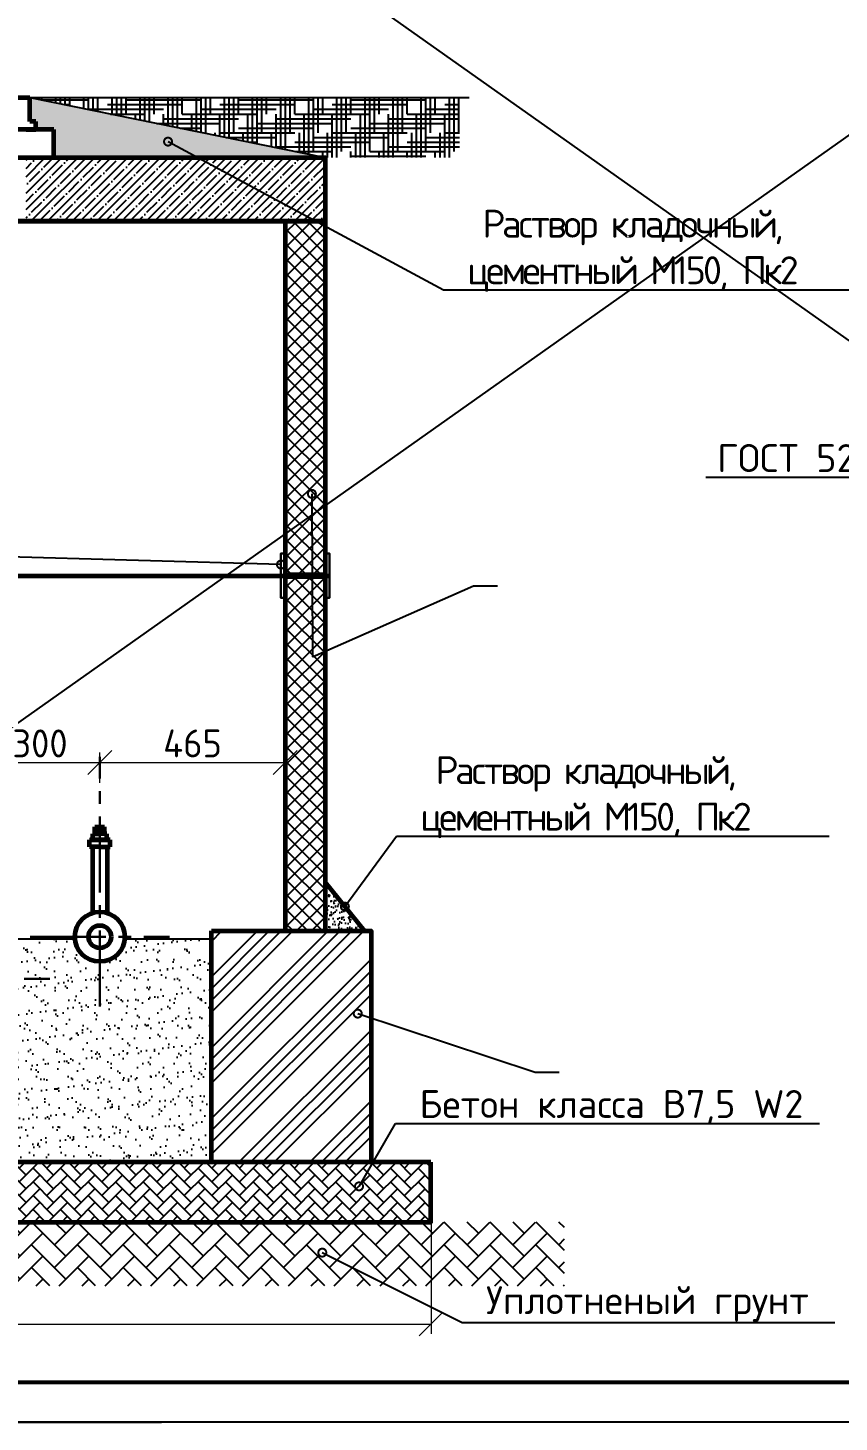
# Model space of a CAD drawing. Header units: metres. Extents: x -18 to 14983, y 1157 to 3877.
# Drawn here: x 8899.3 to 9001, y 2825.6 to 3000.4 of the extents above; entities that cross this region are included whole.
import ezdxf
from ezdxf import colors
from ezdxf.entities.mleader import LeaderData, LeaderLine
from ezdxf.enums import TextEntityAlignment as Align
from ezdxf.math import Vec2, Vec3

# ---------------------------------------------------------------- set-up
doc = ezdxf.new("R2010")
doc.units = ezdxf.units.M
doc.linetypes.add('осевая2', pattern=[28.575, 19.05, -3.175, 3.175, -3.175])
for name, color, linetype, lineweight in [('2 Рамка обычные', 1, 'Continuous', 60), ('Осевая', 2, 'осевая2', 30), ('Размер 3.5', 250, 'Continuous', 35), ('Размеры на чертеже', 250, 'Continuous', 25), ('Тонкие', 5, 'Continuous', 30)]:
    doc.layers.add(name, color=color, linetype=linetype, lineweight=lineweight)
doc.layers.add('Штриховка', color=7, linetype='Continuous')
doc.styles.add('-ISOCPEUR-', font='isocpeur.ttf')
doc.styles.add('GOST', font='GOST_Common.ttf')
doc.dimstyles.new('М 1 к 20', dxfattribs={"dimtxt": 3.5, "dimasz": 3, "dimexe": 1.25, "dimexo": 0, "dimtad": 1, "dimdec": 0, "dimlfac": 20, "dimzin": 0, "dimdsep": 46, "dimtxsty": 'GOST', "dimblk": 'OBLIQUE', "dimcen": 5, "dimadec": 8, "dimazin": 0, "dimtfac": 1, "dimtdec": 0, "dimtmove": 0, "dimatfit": 3, "dimldrblk": 'NONE', "dimfxl": 1.25, "dimtolj": 1, "dimtzin": 0, "dimlwd": 20, "dimlwe": 20, "dimarcsym": 1})

# ---------------------------------------------------------------- blocks, each defined once
blk = doc.blocks.new('*U425')
blk.add_lwpolyline([(0, 0), (420, 0), (420, -297), (0, -297)], close=True)
at = {"const_width": 0.5}
blk.add_lwpolyline([(20, -5), (415, -5), (415, -292), (20, -292)], close=True, dxfattribs=at)
at = {"style": 'GOST'}
blk.add_attdef('РАЗРАБОТАЛ', text='', height=2.5, dxfattribs=at).set_placement((250.5, -264.22), align=Align.MIDDLE_LEFT)
blk.add_attdef('ПРОВЕРИЛ', (250.75, -270.73), '', height=2.5, dxfattribs=at)
at = {"style": 'GOST', "flags": 8}
for tag, p in [('ЛИСТ', (387.6, -271.87)), ('ЛИСТОВ', (405.3, -271.86)), ('ФОРМАТ', (380.97, -294.75))]:
    blk.add_attdef(tag, text='', height=3, dxfattribs=at).set_placement(p, align=Align.MIDDLE_CENTER)
blk.add_attdef('ИМЯ_ЧЕРТЕЖА_001', (321.53, -284.99), '', height=3, dxfattribs=at)
blk = doc.blocks.new('_Oblique')
at = {"color": 0, "linetype": 'ByBlock', "lineweight": -2}
blk.add_line((-0.5, -0.5), (0.5, 0.5), dxfattribs=at)
blk = doc.blocks.new('*D150')
at = {"color": 0, "lineweight": 20, "transparency": 16777216}
for p, q in [((8813.34, 2850.68), (8813.34, 2836.64)), ((8949.88, 2850.68), (8949.88, 2836.64)), ((8813.34, 2837.89), (8949.88, 2837.89))]:
    blk.add_line(p, q, dxfattribs=at)
at = {"layer": 'Defpoints', "color": 0, "transparency": 16777216}
for p in [(8813.34, 2850.68), (8949.88, 2850.68), (8949.88, 2837.89)]:
    blk.add_point(p, dxfattribs=at)
at = {"color": 0, "lineweight": 20, "transparency": 16777216, "xscale": 3, "yscale": 3, "zscale": 3, "rotation": 180}
blk.add_blockref('_Oblique', (8813.34, 2837.89), dxfattribs=at)
at = {"color": 0, "lineweight": 20, "transparency": 16777216, "xscale": 3, "yscale": 3, "zscale": 3}
blk.add_blockref('_Oblique', (8949.88, 2837.89), dxfattribs=at)
at = {"color": 0, "transparency": 16777216, "insert": (8881.61, 2840.26), "char_height": 3.5, "attachment_point": 5, "style": 'GOST'}
blk.add_mtext('\\A1;2730', dxfattribs=at)
blk = doc.blocks.new('_None')
blk = doc.blocks.new('_DotSmall')
at = {"color": 0, "linetype": 'ByBlock', "const_width": 0.5}
blk.add_lwpolyline([(-0.0625, 0, 1), (0.0625, 0, 1)], format="xyb", close=True, dxfattribs=at)
blk = doc.blocks.new('*D154')
at = {"color": 0, "lineweight": 20, "transparency": 16777216}
for p, q in [((8893.36, 2903.75), (8893.36, 2909.57)), ((8908.36, 2905.75), (8908.36, 2909.57)), ((8893.36, 2908.32), (8908.36, 2908.32))]:
    blk.add_line(p, q, dxfattribs=at)
at = {"layer": 'Defpoints', "color": 0, "transparency": 16777216}
for p in [(8908.36, 2908.32), (8908.36, 2905.75), (8893.36, 2903.75)]:
    blk.add_point(p, dxfattribs=at)
at = {"color": 0, "lineweight": 20, "transparency": 16777216, "xscale": 3, "yscale": 3, "zscale": 3, "rotation": 180}
blk.add_blockref('_Oblique', (8893.36, 2908.32), dxfattribs=at)
at = {"color": 0, "lineweight": 20, "transparency": 16777216, "xscale": 3, "yscale": 3, "zscale": 3}
blk.add_blockref('_Oblique', (8908.36, 2908.32), dxfattribs=at)
at = {"color": 0, "transparency": 16777216, "insert": (8900.86, 2910.7), "char_height": 3.5, "attachment_point": 5, "style": 'GOST'}
blk.add_mtext('\\A1;300', dxfattribs=at)
blk = doc.blocks.new('*D155')
at = {"color": 0, "lineweight": 20, "transparency": 16777216}
for p, q in [((8908.36, 2905.75), (8908.36, 2909.57)), ((8931.61, 2900.26), (8931.61, 2909.57)), ((8908.36, 2908.32), (8931.61, 2908.32))]:
    blk.add_line(p, q, dxfattribs=at)
at = {"layer": 'Defpoints', "color": 0, "transparency": 16777216}
for p in [(8931.61, 2908.32), (8908.36, 2905.75), (8931.61, 2900.26)]:
    blk.add_point(p, dxfattribs=at)
at = {"color": 0, "lineweight": 20, "transparency": 16777216, "xscale": 3, "yscale": 3, "zscale": 3, "rotation": 180}
blk.add_blockref('_Oblique', (8908.36, 2908.32), dxfattribs=at)
at = {"color": 0, "lineweight": 20, "transparency": 16777216, "xscale": 3, "yscale": 3, "zscale": 3}
blk.add_blockref('_Oblique', (8931.61, 2908.32), dxfattribs=at)
at = {"color": 0, "transparency": 16777216, "insert": (8919.98, 2910.7), "char_height": 3.5, "attachment_point": 5, "style": 'GOST'}
blk.add_mtext('\\A1;465', dxfattribs=at)

msp = doc.modelspace()

# ---------------------------------------------------------------- hatches: boundary and pattern name
h = msp.add_hatch()
h.set_pattern_fill('AR-CONC', scale=0.0082)
h.set_pattern_definition([(50, (0, 5.7629), (1.49391429, -0.1307005), [0.15621, -1.71831]), (355, (0, 5.7629), (-0.28899606, 1.56666613), [0.124968, -1.3746528]), (100.451445, (0.1245, 5.752), (1.20491823, 1.43596557), [0.13275807, -1.46034]), (46.1842, (0, 6.1794), (2.22284814, -0.3447471), [0.234315, -2.577465]), (96.635558, (0.1852, 6.1507), (1.9467139, 2.0288942), [0.1991372, -2.190512]), (351.18415, (0, 6.1794), (1.9467139, 2.0288942), [0.18745173, -2.0619698]), (21, (0.2083, 6.0753), (1.24323801, -0.83857463), [0.15621, -1.71831]), (326, (0.2083, 6.0753), (0.50677663, 1.51034132), [0.124968, -1.374648]), (71.451445, (0.3119, 6.0054), (1.75001464, 0.6717667), [0.13275807, -1.4603375]), (37.5, (0, 5.76286), (0.025326547, 0.69335132), [0, -1.3579856, 0, -1.395476, 0, -1.379855]), (7.5, (0, 5.76286), (0.54792123, 0.821480714), [0, -0.7956296, 0, -1.3267436, 0, -0.525907]), (327.5, (-0.46446, 5.76286), (1.11184288, -0.0469757), [0, -0.5207, 0, -1.624584, 0, -2.155698]), (317.5, (-0.6727, 5.7629), (1.21465929, 0.20849723), [0, -0.67691, 0, -1.0788904, 0, -1.530858])])
h.paths.add_polyline_path([(8902.6087, 2987.6822), (8900.3587, 2987.6822), (8900.3587, 2988.6822), (8899.5763, 2988.6822), (8899.5763, 2991.6822), (8936.6087, 2984.1822), (8902.6087, 2984.1822)])
h = msp.add_hatch()
h.set_pattern_fill('HOUND', scale=0.37)
h.set_pattern_definition([(0, (0, 5.76286), (2.3495, 0.587375), [9.398, -4.699]), (90, (0, 5.76286), (-0.587375, -2.3495), [9.398, -4.699])])
h.paths.add_polyline_path([(8899.5763, 2991.6822), (8953.4634, 2991.6822), (8953.4634, 2984.1822), (8936.6087, 2984.1822)])
h = msp.add_hatch()
h.set_pattern_fill('ANSI35', scale=0.23)
h.set_pattern_definition([(45, (2408.0694, 1761.7788), (-1.03272945, 1.03272945), []), (45, (2409.1021, 1761.7788), (-1.03272945, 1.03272945), [1.825625, -0.365125, 0, -0.365125])])
h.paths.add_polyline_path([(8864.1087, 2984.1822), (8860.6087, 2984.1822), (8826.6087, 2984.1822), (8826.6087, 2976.1822), (8864.1087, 2976.1822)])
h.paths.add_polyline_path([(8936.6087, 2984.1822), (8899.1087, 2984.1822), (8899.1087, 2976.1822), (8936.6087, 2976.1822)])
h = msp.add_hatch()
h.set_pattern_fill('ANSI37', scale=0.4125)
h.set_pattern_definition([(45, (2495.5639, 1791.4425), (-0.9260889, 0.9260889), []), (135, (2495.5639, 1791.4425), (-0.9260889, -0.9260889), [])])
h.paths.add_polyline_path([(8826.6087, 2931.6822), (8831.6087, 2931.6822), (8831.6087, 2976.1822), (8826.6087, 2976.1822)])
h.paths.add_polyline_path([(8931.6087, 2931.6822), (8936.6087, 2931.6822), (8936.6087, 2976.1822), (8931.6087, 2976.1822)])
h = msp.add_hatch()
h.set_pattern_fill('ANSI37', scale=0.4125)
h.set_pattern_definition([(45, (2495.5639, 1746.9425), (-0.9260889, 0.9260889), []), (135, (2495.5639, 1746.9425), (-0.9260889, -0.9260889), [])])
h.paths.add_polyline_path([(8826.6087, 2887.1822), (8831.6087, 2887.1822), (8831.6087, 2931.6822), (8826.6087, 2931.6822)])
h.paths.add_polyline_path([(8931.6087, 2887.1822), (8936.6087, 2887.1822), (8936.6087, 2931.6822), (8931.6087, 2931.6822)])
h = msp.add_hatch()
h.set_pattern_fill('AR-CONC', scale=0.0082)
h.set_pattern_definition([(50, (4266.4328, 860.4806), (1.4939143, -0.1307005), [0.15621, -1.71831]), (355, (4266.4328, 860.4806), (-0.28899606, 1.56666613), [0.124968, -1.3746528]), (100.451445, (4266.5573, 860.4697), (1.20491823, 1.43596557), [0.13275807, -1.46034]), (46.1842, (4266.4328, 860.8971), (2.22284814, -0.3447471), [0.234315, -2.577465]), (96.63556, (4266.618, 860.8684), (1.9467139, 2.0288942), [0.1991372, -2.190512]), (351.18415, (4266.4328, 860.8971), (1.9467139, 2.0288942), [0.1874517, -2.0619698]), (21, (4266.6411, 860.793), (1.243238, -0.83857463), [0.15621, -1.71831]), (326, (4266.6411, 860.793), (0.50677663, 1.5103413), [0.124968, -1.374648]), (71.451445, (4266.7447, 860.7231), (1.75001464, 0.6717667), [0.13275807, -1.4603375]), (37.5, (4266.4328, 860.4806), (0.025326547, 0.69335132), [0, -1.3579856, 0, -1.395476, 0, -1.379855]), (7.5, (4266.4328, 860.4806), (0.54792123, 0.82148071), [0, -0.7956296, 0, -1.3267436, 0, -0.525907]), (327.5, (4265.96836, 860.4806), (1.11184288, -0.0469757), [0, -0.5207, 0, -1.624584, 0, -2.155698]), (317.5, (4265.7601, 860.4806), (1.21465929, 0.20849723), [0, -0.67691, 0, -1.0788904, 0, -1.530858])])
h.paths.add_polyline_path([(8936.6087, 2893.2811), (8936.6087, 2887.1822), (8941.554, 2887.1822)])
h = msp.add_hatch()
h.set_pattern_fill('ANSI34', scale=0.33)
h.set_pattern_definition([(45, (-236.5986, -71.9964), (-4.4452268, 4.4452268), []), (45, (-235.117, -71.9964), (-4.4452268, 4.4452268), []), (45, (-233.635, -71.9964), (-4.4452268, 4.4452268), []), (45, (-232.1533, -71.9964), (-4.4452268, 4.4452268), [])])
h.paths.add_polyline_path([(8840.8587, 2887.1822), (8820.8587, 2887.1822), (8820.8587, 2858.1822), (8840.8587, 2858.1822)])
h.paths.add_polyline_path([(8942.3587, 2887.1822), (8922.3587, 2887.1822), (8922.3587, 2858.1822), (8942.3587, 2858.1822)])
h = msp.add_hatch()
h.set_pattern_fill('AR-HBONE', scale=0.012)
h.set_pattern_definition([(45, (-236.5986, -71.9964), (0, 1.72420918), [3.6576, -1.2192]), (135, (-235.7365, -71.1343), (2e-16, 1.72420918), [3.6576, -1.2192])])
h.paths.add_polyline_path([(8949.8773, 2850.6822), (8949.8773, 2858.1822), (8813.3401, 2858.1822), (8813.3401, 2850.6822)])
h = msp.add_hatch()
h.set_pattern_fill('AR-HBONE', scale=0.02)
h.set_pattern_definition([(45, (0, 5.7629), (0, 2.87368196), [6.096, -2.032]), (135, (1.4368, 7.1997), (3e-16, 2.87368196), [6.096, -2.032])])
h.paths.add_polyline_path([(8966.6087, 2850.6822), (8796.6087, 2850.6822), (8796.6087, 2842.6822), (8966.6087, 2842.6822)])
at = {"layer": 'Штриховка', "ltscale": 0.5}
h = msp.add_hatch(dxfattribs=at)
h.set_pattern_fill('AR-SAND', color=256, scale=0.05)
h.set_pattern_definition([(37.5, (-236.5986, -71.9964), (-0.08000156, 2.4470662), [0, -1.9304, 0, -2.159, 0, -2.06375]), (7.5, (-236.5986, -71.9964), (2.2476164, 3.5841255), [0, -1.0414, 0, -1.7399, 0, -0.66675]), (327.5, (-238.1607, -71.9964), (3.95496185, 0.0071859), [0, -0.635, 0, -2.286, 0, -2.9845]), (317.5, (-238.1607, -71.9964), (3.8177823, 1.1146466), [0, -0.3175, 0, -1.4986, 0, -1.7145])])
h.paths.add_polyline_path([(8922.3587, 2858.1822), (8922.3587, 2886.2127), (8911.4741, 2886.2127, -0.92460872), (8905.2433, 2886.2127), (8894.9906, 2886.2127), (8894.9906, 2884.8342, -0.29584782), (8897.3587, 2881.1822, -1), (8889.3587, 2881.1822, -0.29584782), (8891.7269, 2884.8342), (8891.7269, 2886.2127), (8878.7265, 2886.2127), (8878.7265, 2885.4607), (8877.8832, 2885.4607), (8877.8832, 2880.601, -0.28326815), (8880.3587, 2876.5822, -1), (8871.3587, 2876.5822, -0.28326815), (8873.8342, 2880.601), (8873.8342, 2885.4607), (8872.991, 2885.4607), (8872.991, 2886.2127), (8858.7265, 2886.2127), (8858.7265, 2885.4607), (8857.8832, 2885.4607), (8857.8832, 2880.601, -0.28326815), (8860.3587, 2876.5822, -1), (8851.3587, 2876.5822, -0.28326815), (8853.8342, 2880.601), (8853.8342, 2885.4607), (8852.991, 2885.4607), (8852.991, 2886.2127), (8840.8587, 2886.2127), (8840.8587, 2858.1822)])

# ---------------------------------------------------------------- linework, layer by layer
for p, q in [((8899.5763, 2991.6822), (8936.6087, 2984.1822)), ((8899.5763, 2991.6822), (8954.6519, 2991.6822)), ((8894.9906, 2886.2127), (8905.2433, 2886.2127)), ((8911.4741, 2886.2127), (8922.3587, 2886.2127)), ((8273.9325, 2825.5891), (8916.1037, 2825.5891))]:
    msp.add_line(p, q)
at = {"layer": '2 Рамка обычные', "color": 7}
for p, q in [((8863.6412, 2991.6822), (8899.5763, 2991.6822)), ((8899.5763, 2988.6822), (8899.5763, 2991.6822)), ((8900.3587, 2988.6822), (8899.5763, 2988.6822)), ((8900.3587, 2987.6822), (8900.3587, 2988.6822)), ((8899.1087, 2987.6822), (8900.3587, 2987.6822)), ((8826.6087, 2976.1822), (8936.6087, 2976.1822)), ((8931.6087, 2976.1822), (8931.6087, 2931.6822)), ((8936.6087, 2976.1822), (8936.6087, 2931.6822)), ((8885.5659, 2931.7081), (8932.1218, 2931.7306)), ((8931.0711, 2931.7306), (8937.1463, 2931.7306)), ((8931.6087, 2931.6822), (8931.6087, 2887.1822)), ((8936.6087, 2931.6822), (8936.6087, 2887.1822)), ((8907.4669, 2898.6206), (8907.4669, 2899.376)), ((8907.4669, 2899.376), (8908.3587, 2899.376)), ((8907.7544, 2899.376), (8907.7544, 2900.2572)), ((8907.7544, 2900.2572), (8908.3587, 2900.2572)), ((8908.0566, 2900.2572), (8908.0566, 2899.376)), ((8908.3587, 2900.2572), (8908.963, 2900.2572)), ((8908.3587, 2899.376), (8908.3587, 2899.376)), ((8909.2505, 2899.376), (8908.3587, 2899.376)), ((8908.6608, 2900.2572), (8908.6608, 2899.376)), ((8908.963, 2899.376), (8908.963, 2900.2572)), ((8909.2505, 2898.6206), (8909.2505, 2899.376)), ((8907.0743, 2898.243), (8907.0743, 2898.6206)), ((8907.0743, 2898.6206), (8908.3587, 2898.6206)), ((8907.0743, 2897.7394), (8907.0743, 2898.243)), ((8908.3587, 2897.7394), (8907.0743, 2897.7394)), ((8907.452, 2897.7394), (8907.0743, 2897.7394)), ((8908.3587, 2898.6206), (8907.1502, 2898.6206)), ((8907.452, 2897.7394), (8907.452, 2889.4477)), ((8909.6431, 2898.6206), (8908.3587, 2898.6206)), ((8908.3587, 2898.6206), (8909.5672, 2898.6206)), ((8908.3587, 2897.7394), (8909.6431, 2897.7394)), ((8909.2655, 2897.7394), (8909.6431, 2897.7394)), ((8909.2655, 2897.7394), (8909.2655, 2889.4477)), ((8909.6431, 2898.243), (8909.6431, 2898.6206)), ((8909.6431, 2897.7394), (8909.6431, 2898.243)), ((8936.6087, 2893.2811), (8941.554, 2887.1822))]:
    msp.add_line(p, q, dxfattribs=at)
for points in [[(8902.6087, 2987.6822), (8860.6087, 2987.6822), (8860.6087, 2984.1822), (8902.6087, 2984.1822)], [(8826.6087, 2984.1822), (8936.6087, 2984.1822), (8936.6087, 2976.1822), (8826.6087, 2976.1822)], [(8922.3587, 2887.1822), (8942.3587, 2887.1822), (8942.3587, 2858.1822), (8922.3587, 2858.1822)], [(8949.8773, 2858.1822), (8813.3401, 2858.1822), (8813.3401, 2850.6822), (8949.8773, 2850.6822)]]:
    msp.add_lwpolyline(points, close=True, dxfattribs=at)
for radius in [3.125, 1.425]:
    msp.add_circle((8908.3587, 2886.4572), radius, dxfattribs=at)
at = {"layer": 'Осевая', "color": 3, "ltscale": 0.5}
for p, q in [((8908.3587, 2877.7072), (8908.3587, 2909.0245)), ((8899.6087, 2886.4572), (8917.1087, 2886.4572)), ((8884.6087, 2881.1822), (8902.1087, 2881.1822))]:
    msp.add_line(p, q, dxfattribs=at)
at = {"layer": 'Тонкие', "ltscale": 100}
for points in [[(8937.1463, 2931.7306), (8937.1463, 2934.5251), (8936.9276, 2934.5251, 0.41421356), (8936.6846, 2934.2821), (8936.6846, 2932.4292, -0.41421356), (8936.2593, 2932.0039), (8931.9581, 2932.0039, -0.41421356), (8931.5328, 2932.4292), (8931.5328, 2934.2821, 0.41421356), (8931.2898, 2934.5251), (8931.0711, 2934.5251), (8931.0711, 2931.7306)], [(8937.1463, 2931.7306), (8937.1463, 2928.936), (8936.9276, 2928.936, -0.41421356), (8936.6846, 2929.179), (8936.6846, 2931.0319, 0.41421356), (8936.2593, 2931.4572), (8931.9581, 2931.4572, 0.41421356), (8931.5328, 2931.0319), (8931.5328, 2929.179, -0.41421356), (8931.2898, 2928.936), (8931.0711, 2928.936), (8931.0711, 2931.7306)]]:
    msp.add_lwpolyline(points, format="xyb", close=True, dxfattribs=at)

# ---------------------------------------------------------------- block references
msp.add_blockref('*U425', (8774.0912, 3122.5891))

# ---------------------------------------------------------------- dimensions: what is measured, and where the dimension line sits
for base, p1, p2, picture, middle in [((8908.3587, 2908.3248), (8893.3587, 2903.7495), (8908.3587, 2905.7503), '*D154', (8900.8587, 2910.6998)), ((8931.6087, 2908.3248), (8908.3587, 2905.7503), (8931.6087, 2900.2572), '*D155', (8919.9837, 2910.6998))]:
    dim = msp.add_linear_dim(base=base, p1=p1, p2=p2, dimstyle='М 1 к 20')
    dim.commit()
    dim.dimension.update_dxf_attribs({"geometry": picture, "text_midpoint": middle})
dim = msp.add_linear_dim(base=(8949.8773, 2837.8853), p1=(8813.3401, 2850.6822), p2=(8949.8773, 2850.6822), text='2730', dimstyle='М 1 к 20')
dim.commit()
dim.dimension.update_dxf_attribs({"geometry": '*D150', "text_midpoint": (8881.6087, 2840.2603)})

# ---------------------------------------------------------------- leaders
at = {"layer": 'Размеры на чертеже'}
ml = msp.add_multileader_mtext('Standard', dxfattribs=at)
ml.set_content('{\\fISOCPEUR|b0|i0|c204|p34;\\T0.85;\\C0; Раствор кладочный, \\Pцементный М150, Пк2}', color=256, style='GOST')
ml.set_leader_properties()
ml.set_arrow_properties(name='DOTSMALL')
ml.build(insert=Vec2(0, 0))
ml.multileader.update_dxf_attribs({"text_left_attachment_type": 5, "text_right_attachment_type": 5, "dogleg_length": 1, "arrow_head_size": 2})
ctx = ml.context
ctx.base_point, ctx.char_height, ctx.arrow_head_size, ctx.plane_origin = Vec3(8952.4281, 2967.5862), 3.5, 2, Vec3(9010.6016, 3003.2856)
ctx.left_attachment, ctx.right_attachment = 5, 5
notes = []
notes.append((ctx, [(0, (1, 1, 0), (8951.4281, 2967.5862), (1, 0), 1, [(0, [(8916.9101, 2986.1684)], 0, [])])]))
ctx.mtext.insert, ctx.mtext.flow_direction = Vec3(8954.4281, 2977.6195), 5
ml = msp.add_multileader_mtext('Standard', dxfattribs=at)
ml.set_content('20', color=256, style='GOST')
ml.set_leader_properties()
ml.set_arrow_properties(name='DOTSMALL')
ml.build(insert=Vec2(0, 0))
ml.multileader.update_dxf_attribs({"text_left_attachment_type": 5, "text_right_attachment_type": 5, "dogleg_length": 1, "arrow_head_size": 2})
ctx = ml.context
ctx.base_point, ctx.char_height, ctx.arrow_head_size, ctx.plane_origin = Vec3(8861.8016, 2961.3777), 3.5, 2, Vec3(8947.5111, 2973.4406)
ctx.left_attachment, ctx.right_attachment, ctx.text_align_type = 5, 5, 2
notes.append((ctx, [(1, (1, 1, 0), (8871.0016, 2961.3777), (-1, 0), 1, [(0, [(8931.0711, 2933.1278), (8881.8652, 2934.5009)], 0, [])])]))
ctx.mtext.insert, ctx.mtext.alignment, ctx.mtext.flow_direction = Vec3(8868.0016, 2965.5777), 3, 5
ml = msp.add_multileader_mtext('Standard', dxfattribs=at)
ml.set_content('', color=256, style='GOST')
ml.set_leader_properties()
ml.set_arrow_properties(name='DOTSMALL')
ml.build(insert=Vec2(0, 0))
ml.multileader.update_dxf_attribs({"text_left_attachment_type": 5, "text_right_attachment_type": 5, "dogleg_length": 1, "arrow_head_size": 2})
ctx = ml.context
ctx.base_point, ctx.char_height, ctx.arrow_head_size, ctx.plane_origin = Vec3(8956.1978, 2930.4555), 3.5, 2, Vec3(9000.5924, 2986.5238)
ctx.left_attachment, ctx.right_attachment = 5, 5
notes.append((ctx, [(0, (1, 1, 0), (8955.1978, 2930.4555), (1, 0), 1, [(1, [(8934.9465, 2941.995), (8935.0181, 2921.5617)], 0, [])])]))
ctx.mtext.insert, ctx.mtext.flow_direction = Vec3(8958.1978, 2934.6555), 5
ml = msp.add_multileader_mtext('Standard', dxfattribs=at)
ml.set_content('{\\fISOCPEUR|b0|i0|c204|p34;\\T0.85;\\C0; Раствор кладочный, \\Pцементный М150, Пк2}', color=256, style='GOST')
ml.set_leader_properties()
ml.set_arrow_properties(name='DOTSMALL')
ml.build(insert=Vec2(0, 0))
ml.multileader.update_dxf_attribs({"text_left_attachment_type": 5, "text_right_attachment_type": 5, "dogleg_length": 1, "arrow_head_size": 2})
ctx = ml.context
ctx.base_point, ctx.char_height, ctx.arrow_head_size, ctx.plane_origin = Vec3(8946.5538, 2899.0611), 3.5, 2, Vec3(9004.7272, 2934.7605)
ctx.left_attachment, ctx.right_attachment = 5, 5
notes.append((ctx, [(0, (1, 1, 0), (8945.5538, 2899.0611), (1, 0), 1, [(0, [(8939.0814, 2890.2317)], 0, [])])]))
ctx.mtext.insert, ctx.mtext.flow_direction = Vec3(8948.5538, 2909.0944), 5
ml = msp.add_multileader_mtext('Standard', dxfattribs=at)
ml.set_content('', color=256, style='GOST')
ml.set_leader_properties()
ml.set_arrow_properties(name='DOTSMALL')
ml.build(insert=Vec2(0, 0))
ml.multileader.update_dxf_attribs({"text_left_attachment_type": 5, "text_right_attachment_type": 5, "dogleg_length": 1, "arrow_head_size": 2})
ctx = ml.context
ctx.base_point, ctx.char_height, ctx.arrow_head_size, ctx.plane_origin = Vec3(8963.9478, 2869.4759), 3.5, 2, Vec3(9006.3424, 2921.3442)
ctx.left_attachment, ctx.right_attachment = 5, 5
notes.append((ctx, [(0, (1, 1, 0), (8962.9478, 2869.4759), (1, 0), 1, [(0, [(8940.6965, 2876.8154)], 0, [])])]))
ctx.mtext.insert, ctx.mtext.flow_direction = Vec3(8965.9478, 2873.6759), 5
ml = msp.add_multileader_mtext('Standard', dxfattribs=at)
ml.set_content('{\\fISOCPEUR|b0|i0|c204|p34;\\C0;Бетон класса В7,5 W2}', color=256, style='GOST')
ml.set_leader_properties()
ml.set_arrow_properties(name='DOTSMALL')
ml.build(insert=Vec2(0, 0))
ml.multileader.update_dxf_attribs({"text_left_attachment_type": 5, "text_right_attachment_type": 5, "dogleg_length": 1, "arrow_head_size": 2})
ctx = ml.context
ctx.base_point, ctx.char_height, ctx.arrow_head_size, ctx.plane_origin = Vec3(8946.435, 2863.0327), 3.5, 2, Vec3(9006.4991, 2899.6819)
ctx.left_attachment, ctx.right_attachment = 5, 5
notes.append((ctx, [(0, (1, 1, 0), (8945.435, 2863.0327), (1, 0), 1, [(0, [(8940.8532, 2855.1531)], 0, [])])]))
ctx.mtext.insert, ctx.mtext.flow_direction = Vec3(8948.435, 2867.2327), 5
ml = msp.add_multileader_mtext('Standard', dxfattribs=at)
ml.set_content('{\\fISOCPEUR|b0|i0|c204|p34;\\C0;Уплотненый грунт}', color=256, style='GOST')
ml.set_leader_properties()
ml.set_arrow_properties(name='DOTSMALL')
ml.build(insert=Vec2(0, 0))
ml.multileader.update_dxf_attribs({"text_left_attachment_type": 5, "text_right_attachment_type": 5, "dogleg_length": 1, "arrow_head_size": 2})
ctx = ml.context
ctx.base_point, ctx.char_height, ctx.arrow_head_size, ctx.plane_origin = Vec3(8954.7711, 2838.0785), 3.5, 2, Vec3(9001.8955, 2891.3739)
ctx.left_attachment, ctx.right_attachment = 5, 5
notes.append((ctx, [(0, (1, 1, 0), (8953.7711, 2838.0785), (1, 0), 1, [(0, [(8936.2496, 2846.845)], 0, [])])]))
ctx.mtext.insert, ctx.mtext.flow_direction = Vec3(8956.7711, 2842.6285), 5
for ctx, leaders in notes:
    for number, flags, end, landing, length, lines in leaders:
        leader = LeaderData()
        leader.index, (leader.has_last_leader_line, leader.has_dogleg_vector, leader.attachment_direction) = number, flags
        leader.last_leader_point, leader.dogleg_vector, leader.dogleg_length = Vec3(end), Vec3(landing), length
        for number, points, colour, breaks in lines:
            line = LeaderLine()
            line.index, line.vertices, line.color, line.breaks = number, Vec3.list(points), colors.encode_raw_color(colour), breaks
            leader.lines.append(line)
        ctx.leaders.append(leader)

# ---------------------------------------------------------------- next in the draw order: leaders
at = {"layer": 'Размер 3.5'}
ml = msp.add_multileader_mtext('Standard', dxfattribs=at)
ml.set_content('ГОСТ 5264-80-С28', color=256, style='-ISOCPEUR-')
ml.set_leader_properties()
ml.build(insert=Vec2(0, 0))
ml.multileader.update_dxf_attribs({"text_left_attachment_type": 6, "text_right_attachment_type": 6, "dogleg_length": 0.36, "arrow_head_size": 0.18})
ctx = ml.context
ctx.base_point, ctx.char_height, ctx.arrow_head_size, ctx.landing_gap_size, ctx.plane_origin = Vec3(8985.4711, 2944.0334), 3.5, 0.18, 0.09, Vec3(8979.5658, 2905.5727)
ctx.left_attachment, ctx.right_attachment, ctx.text_align_type = 6, 6, 2
notes = []
notes.append((ctx, [(1, (1, 1, 0), (9025.9111, 2944.0334), (-1, 0), 0.36, [(0, [(9034.5813, 2934.9988)], 0, [])])]))
ctx.mtext.insert, ctx.mtext.alignment, ctx.mtext.flow_direction = Vec3(9025.4611, 2948.2334), 3, 5
ctx.mtext.has_bg_fill, ctx.mtext.bg_color, ctx.mtext.bg_scale_factor, ctx.mtext.bg_transparency, ctx.mtext.use_window_bg_color = 1, -1027028792, 1.5, 0, 1
for ctx, leaders in notes:
    for number, flags, end, landing, length, lines in leaders:
        leader = LeaderData()
        leader.index, (leader.has_last_leader_line, leader.has_dogleg_vector, leader.attachment_direction) = number, flags
        leader.last_leader_point, leader.dogleg_vector, leader.dogleg_length = Vec3(end), Vec3(landing), length
        for number, points, colour, breaks in lines:
            line = LeaderLine()
            line.index, line.vertices, line.color, line.breaks = number, Vec3.list(points), colors.encode_raw_color(colour), breaks
            leader.lines.append(line)
        ctx.leaders.append(leader)

# ---------------------------------------------------------------- next in the draw order: linework, layer by layer
for p, q in [((8774.0912, 2825.5891), (9194.0912, 3122.5891)), ((8774.0912, 3122.5891), (9194.0912, 2825.5891))]:
    msp.add_line(p, q)

doc.saveas('drawing.dxf')
